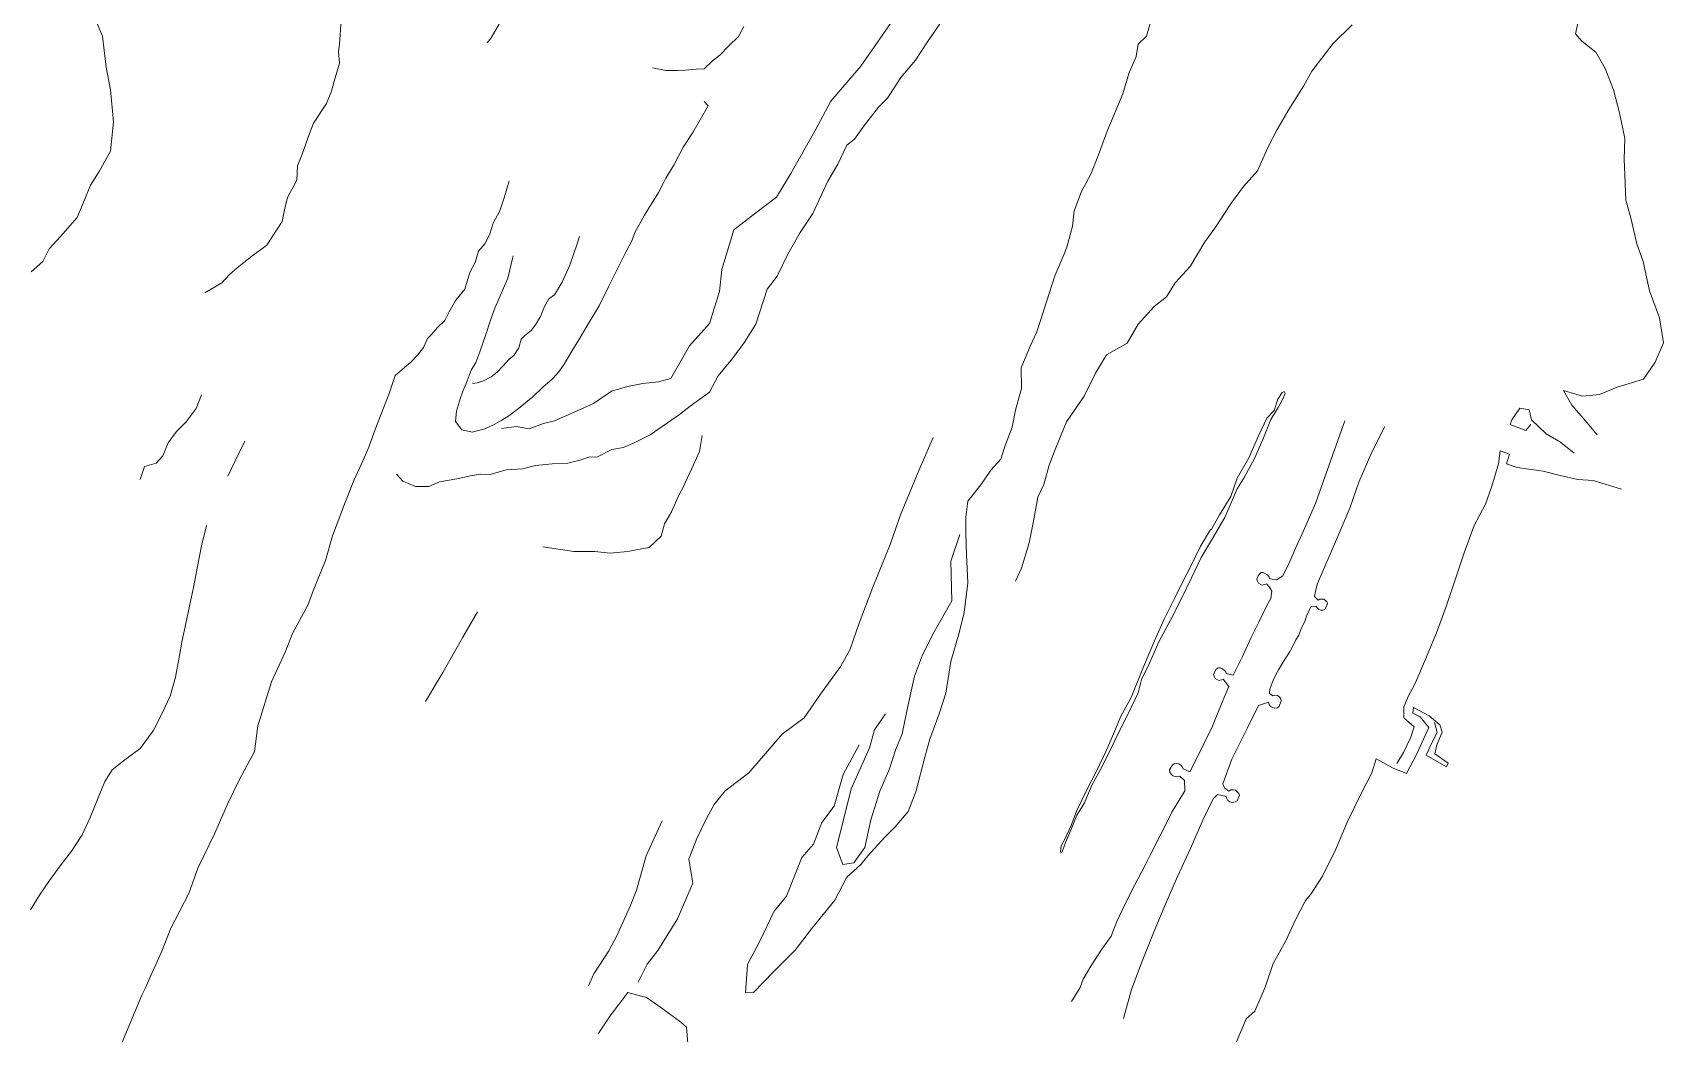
# Model space of a CAD drawing. Extents: x 683321 to 688873, y 7661944 to 7668387.
# Drawn here: x 685536.5 to 685923.7, y 7663999.3 to 7664236.9 of the extents above; entities that cross this region are included whole.
import ezdxf

# ---------------------------------------------------------------- set-up
doc = ezdxf.new("R2010")
doc.units = 0
doc.header["$MEASUREMENT"] = 0
doc.layers.add('01 CRESTA_Line', color=3, linetype='Continuous', lineweight=20)

msp = doc.modelspace()

# ---------------------------------------------------------------- linework, layer by layer
at = {"layer": '01 CRESTA_Line'}
for points in [[(685551.52, 7664239.73, 4210.7), (685553.03, 7664235.98, 4209.85), (685553.94, 7664228.65, 4210.72), (685554.94, 7664223.28, 4209.71), (685555.67, 7664215.69, 4210.09), (685554.97, 7664208.68, 4209.85), (685552.24, 7664203.91, 4208.85), (685550.21, 7664200.62, 4209.67), (685548.85, 7664197.35, 4209.51), (685547.08, 7664192.98, 4208.53), (685543.08, 7664188.46, 4209.64), (685540.44, 7664185.49, 4208.4), (685538.93, 7664182.54, 4208.54), (685536.12, 7664180.06, 4208.62)], [(685577.36, 7664175.1, 4182.64), (685581.42, 7664177.49, 4182.75), (685583.22, 7664179.4, 4182.86), (685585.05, 7664181.05, 4182.54), (685588.51, 7664183.81, 4182.28), (685592.05, 7664186.41, 4182.72), (685593.32, 7664188.38, 4182.24), (685595.7, 7664192.05, 4182.46), (685596.25, 7664194.8, 4182.85), (685597, 7664197.71, 4182.64), (685599.18, 7664201.83, 4182.17), (685599.37, 7664205.23, 4182.89), (685600.5, 7664207.97, 4182.43), (685602.18, 7664212.93, 4182.58), (685603.18, 7664215.38, 4182.63), (685606.29, 7664220.07, 4182.99), (685607.43, 7664222.98, 4182.77), (685608.1, 7664225.37, 4182.35), (685609.33, 7664229.61, 4182.53), (685609.07, 7664232.26, 4183.11), (685609.37, 7664234.11, 4182.9), (685609.74, 7664239.81, 4182.47)], [(685752.57, 7664239.97, 4124.98), (685748.78, 7664234.42, 4125.31), (685746.08, 7664230.34, 4125.12), (685742.64, 7664226.18, 4124.99), (685739.47, 7664221.32, 4125.43), (685737.29, 7664219.19, 4125.49), (685733.99, 7664214.86, 4125.63), (685731.63, 7664211.55, 4125.67), (685729.78, 7664210.13, 4125.49), (685727.67, 7664205.62, 4125.71), (685725.28, 7664201.59, 4125.83), (685721.7, 7664193.88, 4125.85), (685718.7, 7664189.42, 4126.05), (685715.82, 7664184.3, 4126.29), (685713.23, 7664179.07, 4126.06), (685710.87, 7664175.96, 4126.17), (685708.17, 7664167.67, 4126.67), (685705.5, 7664163.35, 4127.28), (685702.66, 7664159.53, 4127.41), (685699.29, 7664155.39, 4127.9), (685697.19, 7664151.47, 4128.45), (685692.58, 7664148.18, 4129.18), (685690.04, 7664146.18, 4129.32), (685686.18, 7664143.49, 4130.09), (685683.11, 7664141.36, 4130.79), (685679.66, 7664139.65, 4131.06), (685676.8, 7664138.35, 4131.54), (685674, 7664137.9, 4132.17), (685670.62, 7664136.11, 4132.67), (685668.54, 7664136.1, 4133.13), (685666.44, 7664135.39, 4133.51), (685663.56, 7664134.67, 4133.8), (685659.85, 7664134.5, 4134.57), (685655.9, 7664134.06, 4135.21), (685652.77, 7664133.26, 4135.72), (685648.92, 7664133.07, 4136.88), (685645.11, 7664131.94, 4137.54), (685642.84, 7664132, 4137.89), (685640.46, 7664131.65, 4138.52), (685637.24, 7664130.89, 4138.87), (685633.1, 7664130.2, 4139.27), (685630.57, 7664129.09, 4139.73), (685627.35, 7664129.07, 4140.14), (685624.36, 7664130.36, 4140.63), (685622.85, 7664132.05, 4140.92)], [(685647.85, 7664239.96, 4158.4), (685645.34, 7664235.62, 4157.1), (685644.39, 7664234.45, 4157.07)], [(685647.78, 7664142.84, 4141.69), (685651.4, 7664143.37, 4141.34), (685654.35, 7664142.83, 4140.17), (685657.78, 7664144.09, 4140.53), (685660.43, 7664144.72, 4140.21), (685665.06, 7664146.78, 4139.2), (685669.68, 7664148.78, 4139.42), (685673.95, 7664151.75, 4139.45), (685677.71, 7664152.86, 4138.71), (685681.37, 7664153.58, 4136.59), (685685.06, 7664153.93, 4134.43), (685687.99, 7664154.73, 4132.95), (685692.42, 7664162.5, 4133.07), (685697.19, 7664167.83, 4132.02), (685699.58, 7664175.39, 4132.69), (685700.11, 7664180.61, 4134.26), (685703, 7664190.03, 4135.2), (685708.17, 7664194.07, 4133.32), (685713.12, 7664197.78, 4131.4), (685716.49, 7664203.44, 4130.73), (685722.3, 7664213.61, 4130.86), (685725.98, 7664220.59, 4131.41), (685733.1, 7664228.88, 4131.17), (685741.6, 7664241.06, 4130.53)], [(685705.37, 7664238.28, 4152.95), (685704.07, 7664235.94, 4152.9), (685701.78, 7664233.74, 4152.97), (685699.71, 7664231.62, 4153.16), (685697.88, 7664230.18, 4153.08), (685695.89, 7664228.23, 4153.21), (685694.05, 7664228.21, 4153.47), (685691.45, 7664227.94, 4153.65), (685689.61, 7664227.83, 4153.78), (685686.93, 7664227.87, 4153.93), (685683.7, 7664228.5, 4154.12)], [(685802.29, 7664240.79, 4097.91), (685800.92, 7664236.03, 4097.23), (685798.97, 7664234.09, 4097.56), (685798.48, 7664231.22, 4096.95), (685796.75, 7664227.12, 4096.74), (685795.32, 7664222.34, 4096.18), (685791.62, 7664213.46, 4095.54), (685789.56, 7664207.82, 4094.91), (685787.78, 7664203.27, 4094.34), (685785.56, 7664199.11, 4094.04), (685783.78, 7664194.53, 4093.49), (685783.41, 7664190.89, 4092.81), (685782.08, 7664185.89, 4092.24), (685781.34, 7664184.1, 4092.27), (685779.16, 7664179.1, 4092.35), (685777.22, 7664172.91, 4091.86), (685774.9, 7664165.79, 4091.46), (685773.34, 7664162.39, 4091.12), (685771.22, 7664157.27, 4090.82), (685771.3, 7664152.41, 4090.45), (685769.87, 7664147.19, 4090.01), (685769.04, 7664143.21, 4089.4), (685767.37, 7664138.84, 4089.22), (685766.34, 7664135.62, 4088.47), (685763.96, 7664132.95, 4088.25), (685761.59, 7664129.47, 4088.13), (685758.56, 7664125.63, 4088.02), (685758.08, 7664121.81, 4088.38), (685758.04, 7664117.94, 4089.19), (685758.18, 7664112.97, 4087.73), (685758.52, 7664106.23, 4087.33), (685757.69, 7664099.17, 4086.04), (685756.46, 7664094.34, 4085.04), (685754.5, 7664087.58, 4083.99), (685753.3, 7664080.06, 4083.02), (685751.7, 7664075.12, 4082.77), (685749.54, 7664069.11, 4082.34), (685748.3, 7664064.88, 4081.83), (685746.18, 7664056.59, 4081.15), (685744.38, 7664051.97, 4080.9), (685741.25, 7664048.27, 4080.24), (685738.86, 7664045.82, 4080.54), (685734.8, 7664041.46, 4081.26), (685733.15, 7664039.36, 4080.42), (685729.83, 7664036.36, 4078.59), (685726.92, 7664030.92, 4077.08), (685721.41, 7664024.09, 4076.05), (685717.56, 7664018.99, 4076.78), (685712.4, 7664013.91, 4076.82), (685707.61, 7664009.01, 4076.96), (685705.75, 7664008.86, 4077.05), (685706.2, 7664015.62, 4076.94), (685709.11, 7664021.2, 4077.23), (685712.56, 7664028.27, 4077.39), (685715.5, 7664031.85, 4077.91), (685719.1, 7664041.05, 4078.66), (685721.86, 7664044.17, 4079.26), (685723.84, 7664049.31, 4079.84), (685726.77, 7664053.24, 4080.8), (685728.9, 7664060.75, 4081.1), (685732.72, 7664067.79, 4082.2)], [(685849.78, 7664238.74, 4078.2), (685845.18, 7664234.16, 4079.26), (685840.23, 7664227.74, 4081.13), (685838.22, 7664224.18, 4081.28), (685834.75, 7664218.58, 4080.33), (685832.02, 7664213.86, 4079.69), (685829.84, 7664209.77, 4079.53), (685827.31, 7664204.03, 4079.59), (685824, 7664200.31, 4079.39), (685821.11, 7664196.44, 4079.26), (685817.16, 7664190.46, 4079.34), (685814.82, 7664187.18, 4079.39), (685811.31, 7664181.31, 4079.4), (685807.78, 7664177.44, 4080.02), (685805.74, 7664174.14, 4080.09), (685802.78, 7664171.82, 4080.93), (685798.95, 7664167.62, 4081.96), (685796.33, 7664163.12, 4081.76), (685791.43, 7664160.38, 4083.23), (685788.81, 7664156.02, 4083.47), (685786.18, 7664150.54, 4083.06), (685781.97, 7664144.44, 4083.14), (685779.31, 7664137.92, 4083.09), (685777.81, 7664134.2, 4083.02), (685776.57, 7664129.58, 4082.85), (685775.18, 7664126.56, 4082.44), (685774.07, 7664120.51, 4081.94), (685773.06, 7664115.72, 4081.59), (685771.24, 7664109.72, 4081.63), (685769.85, 7664106.63, 4081.85)], [(685903.57, 7664239.84, 4077.43), (685902.83, 7664236.59, 4077.14), (685904.31, 7664234.81, 4076.93), (685907.66, 7664232.19, 4078.02), (685909.9, 7664228.31, 4077.99), (685911.86, 7664223.24, 4078.39), (685913.27, 7664217.85, 4078.34), (685914.51, 7664211.69, 4078.28), (685914.38, 7664206.78, 4078.58), (685914.52, 7664203, 4078.1), (685914.81, 7664197.08, 4078.68), (685916, 7664192.9, 4078.16), (685917.4, 7664186.69, 4079.23), (685918.87, 7664182.54, 4078.9), (685920.4, 7664175.57, 4079.11), (685922.75, 7664169.13, 4079.27), (685923.69, 7664163.2, 4078.84), (685921.77, 7664158.6, 4078.85), (685918.98, 7664154.56, 4078.64), (685912.74, 7664152.65, 4078.95), (685908.53, 7664150.97, 4078.39), (685904.51, 7664150.53, 4077.74), (685899.95, 7664151.9, 4078.21), (685901.98, 7664148.43, 4078.79), (685905.16, 7664144.69, 4079.68), (685907.94, 7664141.39, 4080.06)], [(685695.95, 7664220.49, 4149.12), (685696.87, 7664219.47, 4148.78), (685693.24, 7664213.17, 4149.33), (685690.97, 7664209.68, 4149.42), (685688.74, 7664205.43, 4149.49), (685686.84, 7664202.32, 4149.49), (685686.36, 7664201.32, 4149.28), (685685.1, 7664198.94, 4148.74), (685681.75, 7664193.51, 4149.59), (685679.49, 7664189.4, 4149.72), (685678.83, 7664187.58, 4149.14), (685677.32, 7664184.71, 4149.18), (685676.02, 7664182.08, 4149.1), (685673.33, 7664176.65, 4149.04), (685670.96, 7664172.03, 4149.07), (685668.32, 7664167.54, 4149.12), (685666.15, 7664163.92, 4148.7), (685664.5, 7664161.24, 4148.36), (685662.68, 7664158.16, 4148.02), (685661.4, 7664156.32, 4147.42), (685659.95, 7664154.66, 4146.95), (685657.65, 7664152.66, 4146.28), (685655.28, 7664150.43, 4145.45), (685651.88, 7664147.59, 4144.46), (685649.58, 7664145.87, 4143.62), (685647.92, 7664144.85, 4143.15), (685646.06, 7664143.83, 4142.4), (685643.82, 7664142.77, 4141.82), (685640.88, 7664142.04, 4141.61), (685638.37, 7664142.53, 4141.33), (685636.91, 7664144.51, 4142.14), (685637.14, 7664146.97, 4143.02), (685638.1, 7664150.12, 4143.59), (685638.62, 7664151.77, 4144.35), (685639.44, 7664153.59, 4144.89), (685640.58, 7664156.76, 4145.67), (685641.75, 7664158.56, 4146.32), (685642.64, 7664161.05, 4146.87), (685643.97, 7664164.95, 4147.88), (685645.22, 7664168.6, 4148.58), (685646.25, 7664171.41, 4149.36), (685649.32, 7664178.57, 4149.14), (685650.39, 7664183.24, 4148.82), (685650.54, 7664183.85, 4148.86)], [(685555.79, 7663992.47, 4134.7), (685559.37, 7664001.12, 4134.98), (685562.42, 7664008.35, 4136.05), (685563.19, 7664009.93, 4136.19), (685564.6, 7664013.21, 4136.38), (685567.13, 7664018.79, 4135.83), (685569.28, 7664024.24, 4136.65), (685573.55, 7664032.52, 4137.45), (685575.74, 7664038.47, 4137.88), (685579.77, 7664046.83, 4138.33), (685582.75, 7664053.7, 4139.41), (685585.59, 7664059.57, 4139.62), (685589.12, 7664066.22, 4140.02), (685589.98, 7664072.28, 4140.97), (685593.18, 7664082.77, 4141.46), (685596.46, 7664089.8, 4142.18), (685598.29, 7664094.34, 4141.8), (685601.83, 7664100.92, 4142.61), (685603.09, 7664104.36, 4143.25), (685604.47, 7664107.68, 4143.24), (685606, 7664111.5, 4143.71), (685607.66, 7664117.38, 4144.48), (685610.75, 7664125.56, 4144.96), (685612.74, 7664130.51, 4145.92), (685614.68, 7664134.63, 4146.04), (685616.28, 7664138.42, 4145.9), (685617.54, 7664141.97, 4146.28), (685619.15, 7664146.1, 4146.35), (685621.1, 7664151.22, 4146.97), (685622.58, 7664155.45, 4149.22), (685624.75, 7664157.33, 4148.84), (685626.25, 7664158.62, 4149.01), (685627.9, 7664160.25, 4149.21), (685629.31, 7664162.14, 4149.3), (685630.21, 7664164.21, 4149.39), (685631.14, 7664165.14, 4149.36), (685632.64, 7664166.84, 4149.4), (685634.39, 7664168.49, 4149.18), (685635.38, 7664170.58, 4149.44), (685636.98, 7664173.38, 4149.73), (685639.12, 7664175.95, 4149.22), (685639.66, 7664177.89, 4149.4), (685640.39, 7664180.08, 4149.58), (685641.55, 7664182.27, 4149.54), (685642.35, 7664184.94, 4149.84), (685643.89, 7664186.8, 4149.6), (685645.01, 7664189.06, 4149.62), (685645.86, 7664191.66, 4149.87), (685647.42, 7664194.54, 4149.9), (685648.55, 7664197.86, 4150), (685649.66, 7664201.65, 4150.05)], [(685640.93, 7664153.52, 4144.99), (685641.99, 7664153.71, 4144.91), (685643.39, 7664154.12, 4144.98), (685645.35, 7664155.15, 4145.19), (685646.77, 7664156.27, 4145.65), (685648.09, 7664157.66, 4146.12), (685649.62, 7664159.33, 4146.86), (685650.76, 7664160.18, 4147.06), (685651.94, 7664161.99, 4147.67), (685652.47, 7664164.1, 4148.32), (685653.29, 7664164.87, 4148.3), (685654.85, 7664166.14, 4148.2), (685655.91, 7664167.48, 4148.38), (685657.05, 7664169.49, 4148.55), (685658.04, 7664171.8, 4148.72), (685659.04, 7664173.68, 4148.9), (685660.37, 7664174.61, 4148.85), (685662.24, 7664177.65, 4148.89), (685664.02, 7664181.64, 4149.01), (685665.82, 7664186.95, 4149.22), (685666.35, 7664188.46, 4149.38)], [(685576.54, 7664150.9, 4165.94), (685575.3, 7664147.64, 4165.76), (685572.96, 7664144.42, 4165.72), (685570.67, 7664142.18, 4166.22), (685568.67, 7664139.44, 4166.45), (685567.38, 7664136.41, 4166.21), (685565.78, 7664134.62, 4166.51), (685563, 7664133.87, 4166.63), (685562.01, 7664130.8, 4166.52)], [(685780.64, 7664042.03, 4075.96), (685780.66, 7664042.27, 4076.15), (685780.51, 7664042.41, 4076), (685780.68, 7664043.8, 4076.03), (685781.54, 7664045.38, 4076.04), (685783.1, 7664048.65, 4076.2), (685784.36, 7664052, 4076.28), (685785.59, 7664054.67, 4076.33), (685787.22, 7664057.88, 4076.28), (685788.74, 7664060.88, 4076.48), (685790.83, 7664065.13, 4076.52), (685791.8, 7664067.25, 4076.6), (685793.61, 7664071.52, 4076.54), (685794.87, 7664074.56, 4076.55), (685797.29, 7664079.05, 4076.68), (685800.12, 7664085.86, 4076.85), (685802.89, 7664092.43, 4076.77), (685805.26, 7664097.77, 4076.99), (685807.75, 7664102.84, 4076.98), (685809.51, 7664106.4, 4076.99), (685811.46, 7664110.22, 4077.07), (685813.69, 7664114.78, 4077.06), (685816.13, 7664118.86, 4077.05), (685816.28, 7664118.84, 4077.05), (685818.29, 7664122.34, 4077.1), (685820.97, 7664126.74, 4076.97), (685822.47, 7664131.05, 4076.99), (685825.26, 7664135.95, 4077.03), (685827.56, 7664141.12, 4077.11), (685829.56, 7664145.32, 4077.17), (685831.31, 7664147.16, 4076.82), (685832.14, 7664149.82, 4077.07), (685833.16, 7664151.43, 4076.99), (685833.66, 7664151.68, 4077.11), (685833.92, 7664151.16, 4077.15), (685833.14, 7664149.63, 4077.09), (685832.22, 7664147.89, 4076.98), (685830.48, 7664145.04, 4077.07), (685828.58, 7664140.29, 4077.28), (685826.61, 7664135.76, 4077.15), (685824.09, 7664131.09, 4077.09), (685822.49, 7664128.57, 4077.01), (685819.56, 7664121.77, 4077.18), (685816.66, 7664116.73, 4077), (685813.97, 7664112.26, 4077.11), (685811.68, 7664107.39, 4077.12), (685809.19, 7664102.39, 4077.17), (685806.68, 7664097.34, 4077.1), (685803.89, 7664092.26, 4076.78), (685801.7, 7664087.16, 4076.91), (685799.78, 7664083.3, 4076.73), (685799, 7664080.12, 4076.79), (685796.59, 7664075.13, 4076.52), (685794.43, 7664070.92, 4076.58), (685792.41, 7664066.7, 4076.6), (685790.47, 7664062.65, 4076.4), (685787.99, 7664058.18, 4076.25), (685786.2, 7664053.99, 4076.23), (685784.44, 7664051.06, 4076.04), (685782.96, 7664047.51, 4076.08), (685781.73, 7664044.62, 4076.04), (685780.9, 7664042.37, 4075.94)], [(685902.5, 7664136.99, 4080.42), (685899.29, 7664139.62, 4080.76), (685895.88, 7664141.64, 4079.91), (685892.38, 7664144.96, 4080.1), (685891.84, 7664147.3, 4079.44), (685889.62, 7664147.73, 4079.69), (685887.69, 7664144.93, 4080.03), (685887.32, 7664143.79, 4080.12), (685891.03, 7664142.43, 4080.11), (685892.23, 7664143.85, 4080.17)], [(685695.46, 7664141.2, 4125.04), (685694.83, 7664137.38, 4124.69), (685693.37, 7664134.25, 4123.88), (685690.85, 7664128.81, 4123.88), (685690.01, 7664127.17, 4124.18), (685688.18, 7664123.11, 4124.4), (685686.48, 7664120.21, 4123.28), (685685.7, 7664117.32, 4122.54), (685682.84, 7664114.64, 4122.1), (685677.76, 7664113.67, 4121.89), (685673.58, 7664113.3, 4122.36), (685670, 7664113.67, 4122.75), (685664.99, 7664113.69, 4123.03), (685657.64, 7664114.82, 4123.54)], [(685821.57, 7664084.32, 4079.36), (685823.77, 7664088.73, 4079.67), (685825.73, 7664093.09, 4079.97), (685827.63, 7664096.92, 4080.24), (685829.55, 7664100.89, 4080.24), (685830.52, 7664102.52, 4079.94), (685830.74, 7664104.23, 4079.23), (685830.17, 7664105.22, 4079.14), (685829.45, 7664106.01, 4079.07), (685829.03, 7664105.8, 4079.07), (685828.46, 7664105.69, 4079.07), (685828.07, 7664105.81, 4079.08), (685827.54, 7664106.17, 4079.11), (685827.3, 7664106.63, 4079.09), (685827.16, 7664107.11, 4079.11), (685827.48, 7664107.91, 4079.15), (685827.77, 7664108.32, 4079.14), (685828.21, 7664108.65, 4079.14), (685828.69, 7664108.67, 4079.15), (685829.25, 7664108.4, 4079.14), (685829.7, 7664108.13, 4079.08), (685830.03, 7664107.71, 4079.05), (685830.16, 7664107.29, 4079.05), (685830.99, 7664107.04, 4079.21), (685831.84, 7664106.93, 4079.36), (685833.24, 7664107.81, 4079.89), (685834.72, 7664110.71, 4080.16), (685836.38, 7664114.64, 4079.95), (685837.96, 7664117.86, 4079.78), (685841.08, 7664125.07, 4079.1), (685843.88, 7664132.91, 4078.42), (685848.08, 7664144.67, 4075.93)], [(685857.56, 7664143.34, 4075.66), (685854.5, 7664137.23, 4077.41), (685851.38, 7664130.16, 4078.19), (685849.22, 7664123.99, 4078.82), (685846.09, 7664116.5, 4079.55), (685841.57, 7664106.1, 4079.38)], [(685586.87, 7664139.89, 4152.71), (685584.58, 7664135.17, 4152.64), (685582.82, 7664131.59, 4152.64)], [(685750.33, 7664140.75, 4090.31), (685746.72, 7664132.5, 4089.53), (685742.51, 7664122.4, 4088.8), (685740.07, 7664115.36, 4087.97), (685735.98, 7664105.19, 4086.72), (685732.7, 7664096.66, 4086.29), (685730.56, 7664090.45, 4085.25), (685728.35, 7664086.49, 4084.24), (685723.57, 7664079.8, 4083.3), (685719.68, 7664074.17, 4083.65), (685714.43, 7664070.34, 4082.7), (685710.46, 7664065.74, 4082.65), (685706.51, 7664061.13, 4081.76), (685700.86, 7664056.76, 4081.23), (685698.33, 7664053.6, 4081.66), (685696.46, 7664050.29, 4080.38), (685694.15, 7664045.51, 4079.95), (685692.28, 7664040.67, 4079.58), (685693.26, 7664034.92, 4079.12), (685689.61, 7664026.43, 4077.6), (685684.9, 7664018.91, 4077.19), (685682.42, 7664015.74, 4077.93), (685680.27, 7664011.42, 4077.54)], [(685860.39, 7664063.34, 4085.21), (685861.96, 7664065.92, 4085.14), (685863.69, 7664069.57, 4085.35), (685864.51, 7664072.08, 4085.51), (685862.1, 7664074.2, 4085.48), (685862.06, 7664076.79, 4085.64), (685863.2, 7664079.37, 4086.01), (685864.66, 7664082.15, 4086.06), (685867.17, 7664088.09, 4086.09), (685869.81, 7664094.36, 4086.07), (685872.15, 7664100.65, 4085.67), (685874.59, 7664107.88, 4085.13), (685876.38, 7664113.37, 4084.17), (685878.73, 7664119.87, 4083.3), (685881.43, 7664124.9, 4082.76), (685882.98, 7664129.19, 4082.17), (685884.54, 7664134.49, 4081.44), (685884.96, 7664137.55, 4080.64), (685887.14, 7664136.76, 4080.68), (685886.42, 7664134.45, 4081.25), (685888.94, 7664133.64, 4081.08), (685895.12, 7664132.78, 4082), (685899.2, 7664131.72, 4082.36), (685903.38, 7664130.8, 4082.37), (685907.03, 7664130.53, 4081.96), (685913.77, 7664128.49, 4081.61)], [(685577.74, 7664119.84, 4152.6), (685576.56, 7664115.05, 4152.43), (685575.6, 7664110.11, 4152.41), (685574.71, 7664105.16, 4152.43), (685573.74, 7664100.7, 4152.45), (685572.87, 7664096.55, 4152.43), (685571.97, 7664092.53, 4152.33), (685571.28, 7664088.6, 4152.28), (685570.38, 7664083.81, 4152.19), (685569.1, 7664079.34, 4152.19), (685567.24, 7664075.27, 4152.2), (685565.08, 7664071.12, 4152.14), (685562.03, 7664066.87, 4152.09), (685558.07, 7664063.94, 4152.01), (685555.36, 7664061.82, 4152.01), (685553.62, 7664059.09, 4152.01), (685552.07, 7664055.17, 4152), (685550.14, 7664050.51, 4151.98), (685548.22, 7664046.43, 4151.91), (685545.7, 7664042.56, 4151.79), (685543.04, 7664039.05, 4151.71), (685540.52, 7664035.55, 4151.63), (685538.1, 7664032.05, 4151.55), (685535.98, 7664028.57, 4151.48)], [(685756.67, 7664117.67, 4088.74), (685754.52, 7664111.37, 4087.38), (685754.73, 7664101.93, 4086.43), (685750.51, 7664094.61, 4085.79), (685747.75, 7664089.12, 4085.18), (685745.88, 7664084.04, 4084.66), (685744.2, 7664076.56, 4084.15), (685742.94, 7664070.4, 4083.84), (685741.35, 7664066.5, 4083.23), (685739.93, 7664062.05, 4083.01), (685737.61, 7664056.77, 4082.25), (685735.47, 7664049.95, 4081.84), (685734.07, 7664043.43, 4081.22), (685731.43, 7664039.78, 4080.15), (685728.89, 7664039.34, 4080.25), (685727.33, 7664043.4, 4079.8), (685728.6, 7664048.41, 4081.46), (685730.86, 7664057.31, 4082.09), (685733.03, 7664062.21, 4082.46), (685735.21, 7664067.1, 4082.83), (685736.34, 7664071.33, 4083.75), (685738.97, 7664075.12, 4082.63)], [(685816.78, 7664054.97, 4079.04), (685817.84, 7664056, 4079.15), (685819.89, 7664055.53, 4078.87), (685820.02, 7664055.07, 4078.87), (685820.3, 7664054.59, 4078.84), (685820.76, 7664054.26, 4078.86), (685821.38, 7664054.08, 4078.84), (685822.05, 7664054.22, 4078.84), (685822.46, 7664054.48, 4078.83), (685823.01, 7664055.77, 4078.78), (685822.89, 7664056.2, 4078.79), (685822.55, 7664056.51, 4078.83), (685822.12, 7664056.99, 4078.8), (685821.57, 7664057.12, 4078.8), (685821, 7664057.12, 4078.81), (685820.52, 7664056.8, 4078.84), (685819.47, 7664057.57, 4078.84), (685819.07, 7664058.5, 4079.06), (685821.23, 7664064.38, 4079.17), (685824.93, 7664071.81, 4079.11), (685827.52, 7664077.13, 4079.29), (685829.91, 7664077.88, 4078.93), (685830.06, 7664077.36, 4078.95), (685830.4, 7664076.91, 4078.97), (685830.86, 7664076.62, 4078.99), (685831.41, 7664076.49, 4079.04), (685831.96, 7664076.59, 4079.07), (685832.35, 7664076.8, 4079.1), (685832.97, 7664078.14, 4079.13), (685832.85, 7664078.66, 4079.1), (685832.51, 7664079.15, 4079.06), (685832.04, 7664079.47, 4079.05), (685831.45, 7664079.56, 4079.04), (685830.92, 7664079.44, 4079.01), (685830.13, 7664079.97, 4079), (685830.25, 7664081.02, 4079.03), (685831.06, 7664083.13, 4079.14), (685832.3, 7664085.62, 4079.12), (685833.22, 7664087.16, 4079.09), (685834.05, 7664088.39, 4079.07), (685834.93, 7664089.77, 4079.07), (685835.61, 7664091.02, 4079.07), (685836.39, 7664092.69, 4079.07), (685837.1, 7664093.84, 4079.07), (685837.58, 7664095.12, 4079.24), (685838.56, 7664097.11, 4079.21), (685838.93, 7664098.32, 4079.2), (685839.49, 7664099.47, 4079.18), (685839.98, 7664100.56, 4079.23), (685841.27, 7664100.72, 4079.13), (685841.45, 7664100.27, 4079.13), (685841.85, 7664099.94, 4079.12), (685842.29, 7664099.77, 4079.1), (685842.8, 7664099.73, 4079.1), (685843.3, 7664099.9, 4079.1), (685843.91, 7664101.27, 4079.07), (685843.78, 7664101.7, 4079.08), (685843.5, 7664102.07, 4079.06), (685843.06, 7664102.34, 4079.08), (685842.64, 7664102.33, 4079.1), (685842.15, 7664102.33, 4079.1), (685841.71, 7664102.15, 4079.11), (685840.82, 7664102.97, 4079.19), (685841.05, 7664104.27, 4079.23), (685841.57, 7664106.1, 4079.38)], [(685629.75, 7664078.05, 4119.43), (685633.84, 7664084.95, 4119.39), (685638.63, 7664093.37, 4119.32), (685642.1, 7664099.36, 4119.45)], [(685820.47, 7664081.62, 4079.23), (685819.18, 7664083.4, 4079.07), (685818.76, 7664083.19, 4079.07), (685818.19, 7664083.08, 4079.07), (685817.8, 7664083.2, 4079.08), (685817.27, 7664083.56, 4079.11), (685817.03, 7664084.02, 4079.09), (685816.89, 7664084.5, 4079.11), (685817.48, 7664085.85, 4079.15), (685817.5, 7664085.71, 4079.14), (685817.94, 7664086.04, 4079.14), (685818.42, 7664086.06, 4079.15), (685818.98, 7664085.79, 4079.14), (685819.43, 7664085.52, 4079.08), (685819.76, 7664085.1, 4079.05), (685819.89, 7664084.68, 4079.05), (685821.57, 7664084.32, 4079.36)], [(685783.12, 7664006.87, 4074.97), (685785.24, 7664010.15, 4075.35), (685785.96, 7664012.18, 4075.49), (685787.74, 7664015.24, 4075.75), (685790.32, 7664019.27, 4076.13), (685792.55, 7664022.33, 4076.45), (685793.9, 7664025.87, 4076.73), (685795.99, 7664030.22, 4077.1), (685798.22, 7664034.55, 4077.47), (685800.63, 7664039.19, 4077.97), (685802.1, 7664042.08, 4078.31), (685804.16, 7664046.08, 4078.66), (685805.43, 7664048.56, 4078.83), (685806.97, 7664051.77, 4079.01), (685810.04, 7664056.84, 4078.91), (685810.02, 7664059.3, 4078.75), (685808.84, 7664060.3, 4078.73), (685808.2, 7664060.17, 4078.73), (685807.74, 7664060.25, 4078.72), (685807.18, 7664060.43, 4078.74), (685806.82, 7664060.82, 4078.74), (685806.5, 7664061.31, 4078.74), (685806.46, 7664061.81, 4078.75), (685807.1, 7664063.04, 4078.81), (685807.56, 7664063.26, 4078.82), (685808.14, 7664063.34, 4078.82), (685808.65, 7664063.26, 4078.83), (685809.13, 7664062.98, 4078.83), (685809.5, 7664062.45, 4078.82), (685809.65, 7664062.07, 4078.8), (685811.28, 7664061.4, 4079.06), (685812.76, 7664064.32, 4079.06), (685816.65, 7664072.17, 4079.22), (685818.79, 7664077.53, 4079.24), (685820.47, 7664081.62, 4079.23)], [(685869.33, 7664073.05, 4087.11), (685869.96, 7664070.67, 4087.48), (685868.74, 7664068.26, 4087.63), (685867.38, 7664065.34, 4087.49), (685872.2, 7664062.53, 4087.66), (685872.55, 7664063.45, 4087.64), (685869.43, 7664065.6, 4087.83), (685869.92, 7664067.78, 4087.84), (685871.17, 7664070.77, 4087.71), (685870.61, 7664072.56, 4087.22), (685868.1, 7664074.66, 4087.02), (685864.35, 7664076.64, 4086.46), (685864.22, 7664075.33, 4086.41), (685865.94, 7664074.42, 4086.75), (685868, 7664071.9, 4086.61), (685865.08, 7664065.46, 4086.84), (685862.69, 7664060.99, 4086.82), (685859.36, 7664062.29, 4086.29), (685855.5, 7664064.48, 4085.92), (685854.49, 7664061.15, 4086.05), (685852.01, 7664056.4, 4085.99), (685848.67, 7664049.54, 4085.67), (685845.95, 7664043.01, 4085.48), (685842.77, 7664036.63, 4085.07), (685839.98, 7664032.35, 4084.04), (685838.68, 7664030.82, 4083.73), (685836.37, 7664026.21, 4083.16), (685834.05, 7664021.22, 4082.57), (685831.02, 7664015.88, 4081.3), (685829.1, 7664010.24, 4080.48), (685826.72, 7664004.58, 4079.2), (685824.59, 7664002.72, 4077.99), (685821.86, 7663996.19, 4077.55)], [(685795.52, 7664002.78, 4074.34), (685797.42, 7664009.68, 4075.7), (685799.9, 7664016.38, 4076.4), (685802.77, 7664023.51, 4077.13), (685805.45, 7664029.97, 4077.8), (685808.35, 7664036.51, 4078.47), (685811.37, 7664043.13, 4079.02), (685814.31, 7664049.92, 4079.58), (685816.78, 7664054.97, 4079.04)], [(685685.98, 7664049.7, 4080.3), (685682.18, 7664041.44, 4079.69), (685679.85, 7664033.31, 4078.53), (685678.32, 7664029.51, 4078.09), (685675.2, 7664022.41, 4077.3), (685673.31, 7664018.88, 4076.4), (685669.75, 7664013.41, 4075.96), (685668.49, 7664010.58, 4075.62)], [(685692.04, 7663996.9, 4078.01), (685691.75, 7664000.76, 4077.38), (685690.39, 7664001.96, 4077.14), (685685.9, 7664005.24, 4076.52), (685682.22, 7664007.82, 4076.65), (685677.81, 7664008.99, 4076.05), (685673.58, 7664003.4, 4075.94), (685670.76, 7663999.13, 4075.57)]]:
    msp.add_polyline3d(points, dxfattribs=at)

doc.saveas('drawing.dxf')
